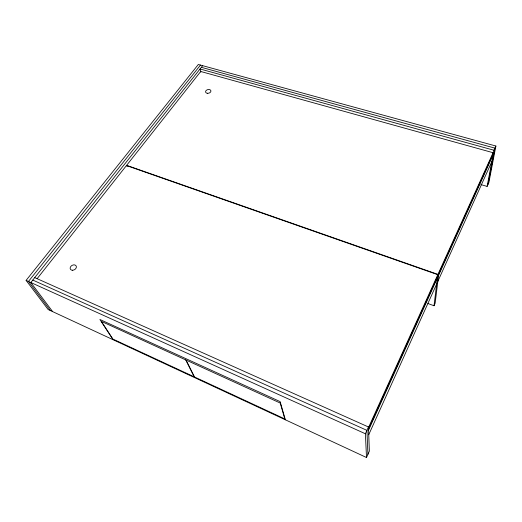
<?xml version="1.0" encoding="UTF-8"?>
<svg xmlns="http://www.w3.org/2000/svg" width="522" height="522" viewBox="0 0 522 522"><rect width="100%" height="100%" fill="white"/><g stroke="black" fill="none" stroke-linecap="round" stroke-linejoin="round"><path stroke-width="0.78" d="M427.903 303.51L434.017 305.755L437.397 277.978M437.795 274.689L437.58 276.484L368.349 429.365L368.304 427.994L437.795 274.689L126.448 165.552L37.108 278.702M493.088 152.718L437.932 274.389L437.717 276.184L492.709 154.734L493.088 152.718L200.722 71.481L126.631 165.324L127.159 166.551M438.584 275.355L435.139 303.223L434.017 305.755M480.86 184.566L487.098 186.419L493.982 150.245L495.9 146.023L198.327 64.48L26.1 280.386L48.128 309.52L366.509 457.52L369.348 451.132L368.473 426.989L34.733 277.613M488.018 184.357L494.941 148.131L201.342 67.318M495.9 146.023L488.925 182.308L487.098 186.419M368.754 434.669L491.815 161.631M366.509 457.52L365.4 433.775L368.473 426.989M368.584 430.082L493.114 154.819M202.653 65.668L30.837 282.526L52.637 311.614M200.487 65.074L28.462 281.456L50.38 310.564M493.982 150.245L200.03 68.976L200.859 72.108M126.631 165.324L437.932 274.389M32.788 280.066L366.94 430.369L367.932 454.316M26.1 280.386L365.4 433.775M113.111 339.731L99.878 319.471L280.125 401.614L285.364 419.799M185.741 359.906L101.327 321.363L112.863 339.052L194.204 376.832L185.741 359.906M280.223 403.043L186.06 360.056L194.517 376.982L284.816 418.925L280.223 403.043M72.545 270.252A3.308 2.479 -29.3 0 0 76.264 266.174A3.308 2.479 -29.3 0 0 70.985 266.233A3.308 2.479 -29.3 0 0 72.545 270.252M207.28 93.275A2.721 1.847 -13.9 0 0 210.895 90.769A2.721 1.847 -13.9 0 0 206.568 90.156A2.721 1.847 -13.9 0 0 207.28 93.275"/></g></svg>
